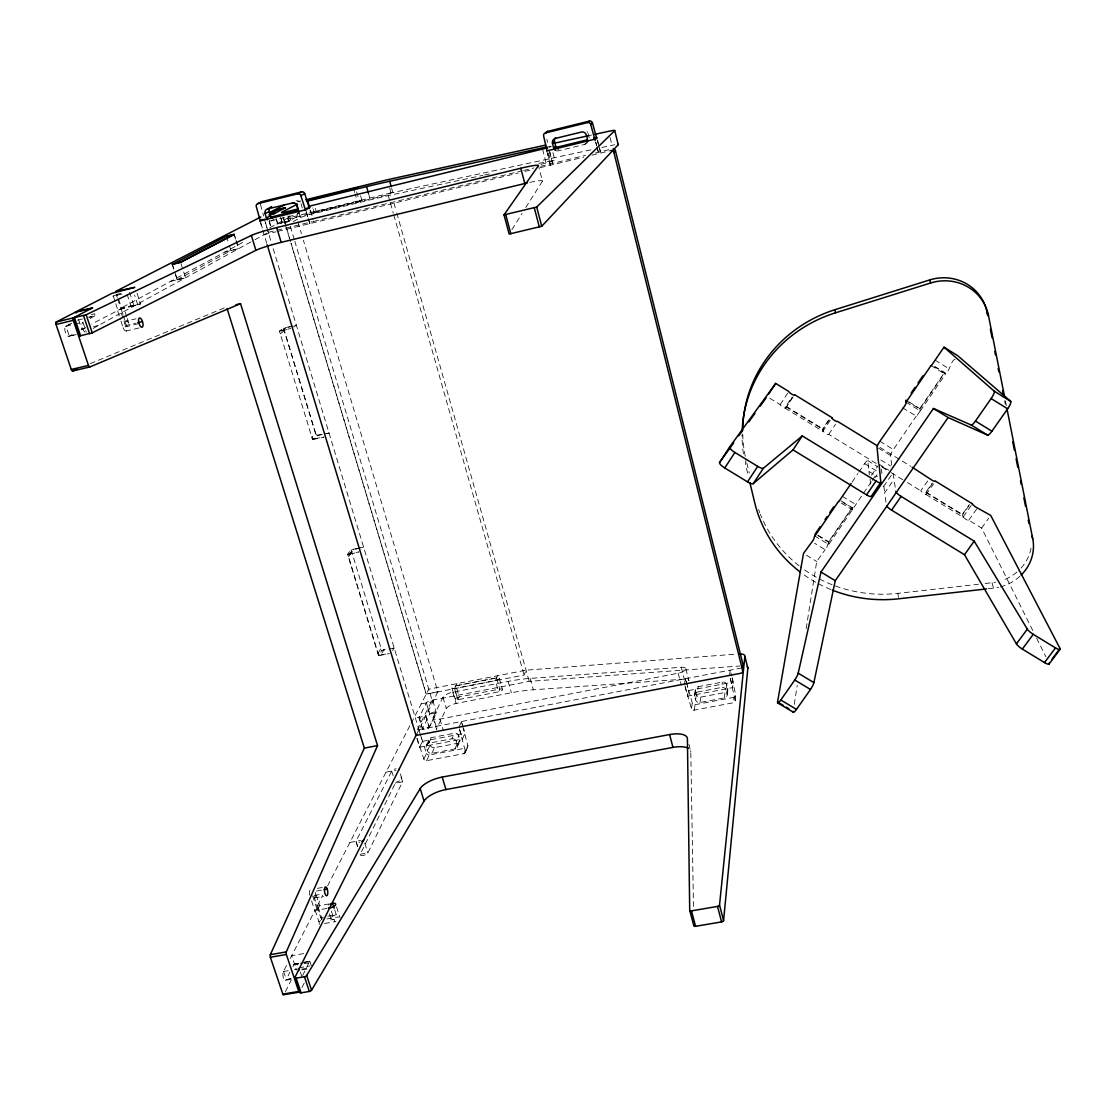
<?xml version="1.0" encoding="UTF-8"?>
<svg xmlns="http://www.w3.org/2000/svg" width="1116" height="1116" viewBox="0 0 1116 1116"><rect width="100%" height="100%" fill="white"/><g stroke="black" fill="none" stroke-linecap="round" stroke-linejoin="round"><path stroke-width="0.75" stroke-dasharray="5 3.75" d="M830.192 420.383L822.897 431.306L785.552 408.414L785.678 406.615L791.983 397.031M842.943 502.493L851.801 507.906L828.644 541.72L826.691 547.97L825.156 549.672L814.61 543.227M735.193 700.806L735.723 694.822L732.04 678.361M684.903 685.684L691.404 708.507A2.316 2.12 11.5 0 0 694.18 710.167L733.407 702.759L734.007 697.319A2.302 2.12 9.2 0 0 735.723 694.822M685.224 687.093L687.568 696.203L732.64 687.623L733.268 682.057L732.124 677.51M727.102 693.859L727.744 688.474L726.809 684.736A3.697 3.39 9.8 0 0 722.373 682.085L698.211 686.689A3.683 3.39 11.2 0 0 695.491 690.706L694.612 696.091L695.575 699.844A3.711 3.404 11.2 0 0 700.025 702.508L724.34 697.905A3.711 3.418 9.8 0 0 727.102 693.859L726.153 690.093L726.809 684.736M727.2 694.752L727.841 689.367M729.571 675.417L730.227 669.921L731.747 675.989M724.34 697.905L724.995 692.492A3.697 3.39 9.8 0 0 727.744 688.474M726.153 690.093A3.725 3.418 9.9 0 0 721.689 687.428L722.373 682.085M746.046 459.68L745.432 464.103L748.264 475.89M700.025 702.508L700.862 697.082A3.683 3.376 11.1 0 1 696.44 694.431L695.491 690.706M794.243 704.405L797.229 685.461M806.157 628.629L816.717 561.46L825.156 549.672M695.575 699.844L696.44 694.431M694.18 710.167L695.059 704.684A2.302 2.106 11.4 0 1 692.297 703.038L686.772 683.606M694.612 696.091A3.711 3.404 11.2 0 1 697.347 692.06L698.211 686.689M694.515 695.198L695.394 689.814M691.404 708.507L692.297 703.038M687.568 696.203L688.53 690.581L687.372 686.061M684.429 684.052L685.419 678.514L686.982 684.554M955.031 359.561C951.264 358.571 948.154 377.278 944.289 372.842L934.748 366.941M871.289 481.805L828.769 544.538L814.861 536.071M792.025 397.756L785.803 408.038A3.32 0.739 33.1 0 1 782.93 407.159A3.32 0.739 33.1 0 1 780.182 404.606L768.533 397.463M291.137 243.455L426.242 694.152L524.129 675.054L526.068 670.172L736.7 654.088M465.428 752.296L467.855 746.632M417.077 738.583L423.843 759.075A2.246 2.009 23.4 0 0 426.577 760.693L463.865 753.649L466.307 747.999A2.246 2.023 22.1 0 0 467.841 745.586L463.14 728.078M497.499 675.752L495.392 680.662L498.615 691.85L457.881 699.746A3.432 1.186 -17.2 0 1 455.356 698.993A3.432 1.186 -17.2 0 1 459.234 696.97L455.942 685.796L496.536 677.872A3.446 1.172 -16.6 0 1 499.215 678.584A3.446 1.172 -16.6 0 1 495.365 680.579L454.63 688.53A3.446 1.172 -17.1 0 1 452.05 687.791A3.446 1.172 -17.1 0 1 455.942 685.796L496.578 677.914M463.865 753.649A2.26 2.037 22.1 0 0 465.414 751.221L467.841 745.586M416.924 738.36L419.588 747.176L462.429 739.015L464.995 733.226L463.698 728.818M457.407 745.042L459.904 739.434L458.829 735.807A3.599 3.236 22.7 0 0 454.449 733.226L431.474 737.62A3.585 3.222 23.5 0 0 429.046 741.484L426.34 747.092L427.442 750.719A3.613 3.236 23.4 0 0 431.836 753.3L454.937 748.934A3.613 3.25 22.6 0 0 457.407 745.042L456.332 741.401L458.829 735.807M457.086 747.525L459.918 741.136M454.937 748.934L457.448 743.298A3.599 3.236 22.6 0 0 459.904 739.434M458.941 727.213L461.522 721.48L463.266 727.353M426.34 747.092A3.613 3.236 23.5 0 1 428.781 743.2L451.924 738.792L454.449 733.226M431.836 753.3L434.487 747.664L457.448 743.298M456.974 683.676L454.603 688.614L457.881 699.746L459.206 696.942L499.787 689.06A3.446 1.2 -16.7 0 1 502.451 689.841A3.446 1.2 -16.7 0 1 498.615 691.85L499.787 689.06L496.536 677.872M426.577 760.693L429.269 755.002L466.307 747.999M427.442 750.719L430.134 745.097L429.046 741.484M423.843 759.075L426.549 753.412L418.793 729.892M428.781 743.2L431.474 737.62M433.106 717.895L436.565 729.459A8.928 3.181 -17.5 0 1 436.747 728.553L446.316 708.562A8.705 3.027 -17.3 0 1 456.151 703.457L511.379 692.757A85.862 31.457 -17 0 1 533.35 689.786L684.331 679.128A7.24 2.692 -14.5 0 1 688.865 680.662L685.796 668.735M426.661 744.609L429.353 739.015M433.287 717.002L442.954 697.263A8.719 2.985 -17.2 0 1 452.817 692.199L508.129 681.416A86.03 30.955 -16.9 0 1 530.142 678.402L681.262 667.256A7.254 2.651 -14.5 0 1 685.615 669.433A7.254 2.651 -14.5 0 1 678.193 673.199L439.899 719.081A8.942 3.139 -17.5 0 1 433.287 717.002L436.747 728.553M421.095 703.889L432.966 701.587A3.487 1.186 -17.5 0 0 430.385 700.82A3.487 1.186 -17.5 0 0 426.41 702.871L419.1 717.253L422.573 728.734L429.2 727.339L436.314 712.789L433.022 701.253M301.976 987.548L304.361 982.833M395.524 783.237A3.808 1.423 -18.5 0 1 399.891 780.879A3.808 1.423 -18.5 0 1 402.611 781.911L395.385 783.167L360.217 854.34A4.171 1.674 -19.7 0 0 363.16 855.442A4.171 1.674 -19.7 0 0 367.861 852.959L402.583 781.828L400.253 774.267M419.588 747.176L422.448 741.331L271.76 244.027M429.228 727.465L436.342 712.915A3.487 1.214 -17.5 0 0 433.775 712.12A3.487 1.214 -17.5 0 0 429.8 714.17L426.41 702.871L429.688 714.073L422.573 728.734A3.557 1.256 -17.7 0 0 425.168 729.585A3.557 1.256 -17.7 0 0 429.228 727.465L425.768 715.956L413.687 718.299M302.673 975.482L309.788 961.071L304.654 961.95M416.031 735.43L437.863 691.808L303.413 240.303M285.417 991.706L291.36 979.862M417.231 729.836L432.101 700.248L294.847 241.363M320.738 920.56A4.241 1.786 -21 0 1 318.883 921.607L319.469 924.397M321.827 919.375A4.241 1.786 -21 0 0 320.78 917.84L326.081 916.557M291.025 978.788L286.352 979.583L289.909 972.106M292.936 966.596L294.401 963.708L297.819 963.122M290.844 978.774L286.115 979.583A4.799 1.827 83.9 0 1 283.45 978.132A4.799 1.827 83.9 0 1 283.408 971.548L287.328 963.917M290.23 958.546L315.117 910.154A4.241 1.758 -20.9 0 0 318.074 907.936A4.241 1.758 -20.9 0 0 317.042 906.429L322.817 895.185M327.602 885.895L410.521 724.451M411.26 723.224L428.781 689.144L526.068 670.172M392.581 650.684L394.185 647.964L389.526 648.898M360.133 548.068L353.367 549.728L350.047 554.136A2.33 2.134 32.4 0 0 348.527 556.745L378.003 653.251A2.288 2.079 27.9 0 0 380.793 654.911L383.834 649.861L387.252 649.303M357.357 548.375L351.066 549.7L347.592 554.289L378.575 655.706L381.77 650.447L387.977 649.205M378.003 653.251L381.072 648.229A2.274 2.065 27.9 0 0 383.834 649.861M511.895 229.603L522.065 213.463M525.762 207.59L542.418 181.183L538.428 165.489M780.182 404.606L787.938 392.79M785.552 408.414L794.592 394.673M876.255 463.489L828.742 434.361A3.32 0.739 33.4 0 1 825.952 433.524A3.32 0.739 33.4 0 1 823.148 430.929L822.757 428.823L828.532 420.16M822.897 431.306L822.883 429.423L829.244 419.895M828.742 434.361L835.521 424.233M852.066 482.112L857.869 473.589M858.846 472.166L864.649 463.642A5.524 0.963 -58 0 1 867.816 460.727L869.322 474.76M871.457 475.346L877.846 466M902.663 407.828L916.571 416.254L919.793 411.539L919.821 408.568L944.289 372.842M828.769 544.538L828.728 542.264L852.359 507.752L839.818 500.094M906.053 402.179L920.282 410.953L919.905 409.126L944.861 372.674L934.873 366.494M872.266 480.382L877.12 473.296M891.656 465.163L890.54 455.523A5.552 1.018 -57.8 0 1 893.386 449.539L916.236 416.198M920.282 410.953L945.35 374.376L944.861 372.674M875.167 477.509L877.023 474.802M883.565 486.548L893.023 472.793L895.883 491.612M885.965 502.214L884.653 492.881L893.93 479.42M932.251 483.8L926.322 492.309L926.35 494.193A3.32 0.725 34.2 0 1 923.769 493.481A3.32 0.725 34.2 0 1 920.812 490.803L928.749 479.406M971.255 505.492L962.968 517.168L926.099 494.569L925.694 492.449L932.223 483.089M926.099 494.569L933.59 483.828M1032.76 630.47L981.62 528.077L968.758 520.182A3.334 0.711 34.5 0 1 966.247 519.512A3.334 0.711 34.5 0 1 963.234 516.806L962.327 514.378L969.316 504.516M962.968 517.168L962.424 514.964L969.971 504.334M968.758 520.182L976.779 508.882M981.62 528.077L988.678 518.215M348.527 556.745L351.847 552.322A2.316 2.12 32.5 0 1 353.367 549.728M348.694 555.098L352.028 550.676M117.222 297.595L116.217 294.526L117.166 294.471L121.672 308.49L91.721 324.017M117.222 294.526L112.939 296.214L124.573 293.424M177.165 279.893L174.807 271.955L177.165 279.893L185.507 277.772L180.555 262.162M596.92 147.047L598.706 153.506L600.464 151.734L598.874 145.387M290.007 326.556L283.534 328.062L279.432 331.117L312.578 439.634L316.372 435.812L329.136 432.98M293.313 325.984L285.808 328.006A2.427 2.246 45.9 0 0 284.273 330.81L315.521 433.343L311.866 436.998A2.385 2.204 39.2 0 0 314.754 438.728L318.381 435.073L328.983 433.092M360.58 195.732L361.989 200.629L357.511 202.108M556.438 150.744A4.087 3.962 64.6 0 0 558.502 150.799L584.589 144.438L586.388 142.792M546.756 150.939L550.439 165.224L552.573 163.355L548.919 149.181M276.629 224.009L289.379 220.829L283.269 222.237L278.149 224.86M552.922 152.585L554.917 160.341L539.433 164.861M293.745 327.114L296.465 325.049L291.625 326.179M224.748 252.063L238.698 248.589L234.276 234.234M284.273 330.81L280.339 333.754A2.441 2.26 45.8 0 1 281.874 330.936L289.435 328.899M281.316 331.145L285.808 328.006M129.554 292.225L134.087 306.147L131.116 306.593L140.56 303.929L117.361 310.15L120.444 319.553M290.648 241.781L284.134 220.075L388.061 194.77L391.102 192.901L591.633 149.697M360.719 200.308L357.483 202.219L355.153 193.933M308.239 218.68L309.829 223.605L313.777 221.331M317.767 210.771L314.238 212.751L312.801 207.897M293.201 221.61L300.399 217.634A9.388 0.739 -15.1 0 1 311.587 214.119L370.331 199.82A92.949 7.673 -15 0 1 393.432 194.505L469.473 178.197M93.074 328.425L253.346 240.61M254.839 239.787L269.681 231.654M284.664 223.437L296.465 216.978L297.456 220.312M177.165 279.781L230.928 250.57L238.698 248.589M297.205 214.119L299.799 212.71M71.717 323.277L65.774 326.388A5.217 2.274 73.6 0 0 65.384 332.415A5.217 2.274 73.6 0 0 69.094 336.237L75.135 332.986M81.161 329.722L85.681 327.267M122.955 314.461L120.905 308.225L245.018 241.154M269.835 227.692L287.858 217.969M90.159 318.451L95.251 315.591L88.582 317.181M269.221 220.787A4.018 3.725 53 0 0 271.202 220.856L275.275 218.694M70.155 323.989L65.956 326.193L69.318 336.167L76.097 334.563M116.217 294.526L123.137 292.769M304.068 963.624C312.661 962.996 311.336 960.374 304.598 962.773M551.011 146.601L549.198 147.312M90.326 363.621L224.986 307.625M297.344 201.829L300.678 201.006M350.047 554.136L358.808 551.988M271.202 220.856L295.907 214.83M391.102 192.901L287.872 218.052L289.867 224.721M268.426 232.351L312.089 221.749M313.624 221.428L521.995 170.832M523.683 170.427L533.853 167.958M540.632 166.312L585.593 155.333M595.512 152.934L609.42 149.6M264.129 234.695L275.973 231.821M277.675 231.417L518.242 173.036M525.022 171.39L533.49 169.325M540.27 167.693L583.724 157.147M592.052 155.124L610.843 150.562M170.581 281.358L185.507 277.772M91.275 314.572L94.651 313.763A2.065 0.865 73.7 0 1 94.511 316.121L89.461 317.335M117.738 299.13L120.751 308.351L137.561 304.25L134.562 295.015M77.646 320.153L82.71 318.939M65.774 326.388L72.735 324.575M74.437 324.17L82.905 322.161L86.253 332.149M85.193 328.606L81.859 329.387L78.566 319.581M93.521 326.625L98.529 325.426M126.736 316.93L123.667 307.57L120.123 309.481L125.787 326.751A4.855 1.967 74.2 0 1 126.038 321.157L135.971 318.785M69.094 336.237L75.316 334.772M139.082 327.951L126.289 330.978A4.841 1.981 74.2 0 0 126.54 325.398L135.901 323.18M120.96 321.129L123.025 327.393L137.407 323.989M279.432 331.117L290.83 328.453M312.578 439.634L323.821 437.137M588.146 135.803L591.536 135.05M601.831 147.493L612.028 145.303A10.658 0.893 -14.3 0 1 614.79 144.759M471.161 177.835L482.977 175.31M484.679 174.947L489.743 173.859M538.749 163.355L554.917 160.341M358.934 548.04L363.649 547.049M347.592 554.289L358.682 551.96M378.575 655.706L389.526 653.516M437.863 691.808L426.131 694.096L291.025 243.386M432.101 700.248L529.207 681.36L739.671 666.015M429.688 714.073L436.314 712.789M418.918 729.669L741.47 667.982M422.448 741.331L464.995 733.226M688.53 690.581L733.268 682.057M697.347 692.06L721.689 687.428M700.862 697.082L724.995 692.492M695.059 704.684L734.007 697.319M385.969 772.16L395.985 770.277M314.754 438.728L323.905 437.026M349.81 842.454L360.621 840.487M360.077 854.27L367.834 852.875M317.349 888.364L322.301 887.485M316.498 891.028L322.65 889.926M314.168 895.492L321.896 894.111M314.293 897.975L323.556 896.329M329.15 903.932L317.097 906.066L312.926 893.344M326.876 908.438L314.768 910.586L311.615 901.003M327.783 916.25L336.265 914.757A4.492 1.897 -20.8 0 0 331.047 917.757A4.492 1.897 -20.8 0 0 334.033 919.319L327.211 920.519M326.862 918.928L337.046 917.143A4.492 1.911 -20.8 0 1 338.943 917.087M324.575 923.504L334.814 921.704A4.492 1.911 -20.8 0 0 335.916 921.439M548.5 146.587L551.206 146.252M303.691 953.608L291.708 955.673L296.521 970.041M294.038 964.35L298.697 963.554M300.246 963.289L309.578 961.685M298.377 963.833L293.703 964.643A1.883 0.711 83.7 0 1 294.75 965.228L297.86 964.684M298.921 967.851L309.788 965.996M283.408 971.548L288.291 970.641M294.457 969.651L297.665 969.037M301.655 969.162L308.476 968.004M302.045 969.916L308.267 968.855M285.278 980.336L291.597 979.262M388.954 649.01L394.074 648.173M380.793 654.911L389.372 653.488M120.751 308.351L121.756 308.379M835.326 585.942A131.855 125.09 -5.8 0 0 897.92 593.349L978.355 584.282M985.205 583.501L992.054 582.733A44.012 40.901 -9 0 0 995.458 582.231M988.316 588.732L993.491 588.146A44.389 41.208 -8.8 0 0 998.639 587.281M361.989 200.629L311.783 213.1L314.266 212.64L312.829 207.757M852.359 507.752L852.485 509.914L851.801 507.906M806.422 555.224L816.717 561.46M818.363 535.471L828.644 541.72M817.637 535.513L828.728 542.264M842.385 496.313L855.749 504.474M841.297 503.079L852.485 509.914M879.938 447.418L910.698 466.293M878.362 448.046L890.54 455.523M880.803 459.987L890.47 465.916M786.292 406.461L822.757 428.823M926.322 492.309L962.327 514.378M785.678 406.615L822.883 429.423M925.694 492.449L962.424 514.964M879.059 464.228L888.838 470.227M881.556 466.376L887.136 469.808M882.198 467.13L889.619 471.677M891.112 472.598L905.955 481.694M907.447 482.6L920.812 490.803M867.662 460.49L877.26 466.516M864.649 463.642L878.083 471.873M869.029 471.496L877.288 476.56M879.896 441.252L893.386 449.539M908.996 401.886L919.821 408.568M905.718 400.379L919.905 409.126M935.124 360.161L948.809 368.643M931.023 365.504L945.35 374.376M1036.638 638.226L1045.929 656.85M283.603 971.436L286.352 979.583M300.33 972.022L301.962 976.918M309.788 961.071L311.336 965.731M318.213 907.238L321.966 918.663M123.471 316.023L126.54 325.398M320.99 917.45L321.757 919.821M317.042 906.429L320.78 917.84M312.62 895.771L317.335 910.126L319.65 905.606L315.479 892.898M113.26 296.047L115.297 302.227M115.799 303.761L117.822 309.941M315.117 910.154L318.883 921.607M331.354 911.116L334.814 921.704M127.084 294.233L131.116 306.593M329.429 913.892L331.034 918.803M127.238 318.492L129.289 324.742A4.855 1.967 74.2 0 0 126.038 321.157M137.059 293.131L140.532 303.803M336.544 906.903L340.031 917.659M334.674 909.861L337.046 917.143M306.133 212.096L307.709 217.034M309.955 209.989L313.094 219.796M364.751 843.152L367.861 852.959M172.324 264.157L174.305 270.393M357.622 846.193L356.06 841.311A4.185 1.646 -19.6 0 0 359.966 842.148M172.185 264.283L174.236 270.546M357.594 846.625L355.948 841.338L391.758 771.072A3.808 1.409 -18.4 0 1 396.152 768.729M400.365 773.89L402.695 781.493M234.081 234.374L235.588 239.298M236.048 240.763L238.503 248.742M226.492 236.215L228.878 244.306M229.45 245.785L230.928 250.57M391.66 771.086L393.167 775.634M283.534 328.062L316.372 435.812M351.066 549.7L381.77 650.447M264.283 218.694L271.258 242.381M259.958 220.94L262.274 228.585M262.734 230.105L267.17 244.697M276.098 218.457L278.093 225.111M429.2 727.339L425.768 715.956A3.557 1.242 -17.7 0 1 421.695 718.076A3.557 1.242 -17.7 0 1 419.1 717.253M276.349 219.322L278.135 225.279M269.249 221.052L270.602 225.516M269.096 221.177L270.435 225.641M419.016 717.602L422.49 729.097M289.574 215.876L291.374 221.903M439.899 719.081L443.373 730.673M287.9 215.89L289.225 220.94M290.369 226.381L294.345 239.703M283.757 218.108L285.11 222.6M282.906 216.909L290.523 241.712M280.8 217.704L282.278 222.642M280.73 217.76L282.195 222.656M298.935 212.71L300.399 217.634M442.954 697.263L446.316 708.562M297.958 221.986L301.432 233.649M451.994 688.126L455.3 699.313M310.625 210.645L312.424 216.755M452.817 692.199L456.151 703.457M306.175 211.301L308.002 217.453M308.462 219.001L309.829 223.605M459.82 730.171L462.429 739.015M301.055 203.768L302.324 208.022M315.27 208.315L316.219 211.635L359.296 201.145L355.544 188.004M454.63 688.53L457.937 699.746M353.73 189.023L354.665 192.454M368.433 193.221L370.331 199.82M508.129 681.416L511.379 692.757M499.257 678.249L502.493 689.507M685.377 678.737L686.298 681.974M391.563 187.879L393.432 194.505M530.142 678.402L533.35 689.786M389.665 187.92L392.051 196.249M393.934 202.945L396.306 211.315M396.78 213.003L529.207 681.36M388.061 194.77L393.278 213.17M393.753 214.844L524.129 675.054M260.907 223.116L263.209 231.389M260.488 204.535L263.683 216.03M265.51 222.586L268.245 232.435M597.311 140.588L599.069 146.991M599.515 148.595L600.394 151.804M595.595 142.206L596.488 145.443M461.424 721.717L462.708 726.488M459.374 728.818L465.414 751.221M992.054 582.733L993.491 588.146M688.935 744.288L690.79 751.765L693.51 908.271M548.57 153.087L550.565 160.816M681.262 667.256L684.331 679.128M542.585 149.195L546.212 163.215M678.193 673.199L681.29 685.154M597.688 140.63L598.483 143.811M595.902 142.332L596.697 145.526M597.102 147.117L598.706 153.506M730.338 678.458L732.64 687.623M588.132 133.488L589.248 137.91M610.103 137.533L612.028 145.303M746.841 463.028L749.255 473.045M546.854 139.277L547.607 142.499M549.853 152.167L552.49 163.424M547.789 153.869L550.439 165.224M730.31 678.723L735.137 700.248A2.33 2.134 9.3 0 1 733.407 702.759M1005.377 400.756L1006.381 405.861M1004.595 400.825L1005.265 404.243M881.305 468.999L881.947 473.686M897.92 593.349L898.408 597.437M883.858 486.116L884.653 492.881M870.075 479.252L870.55 484.246M690.623 750.761A19.907 8.133 -14.9 0 1 690.79 751.765M328.439 905.076A4.506 1.883 -20.7 0 1 329.318 904.504M1019.871 576.288A44.389 41.208 -8.8 0 1 1000.341 586.876M830.806 589.527A132.971 126.052 -5.7 0 1 817.205 583.082M815.74 582.273A132.971 126.052 -5.7 0 1 801.595 573.08M743.451 453.919A133.725 127.629 -7.1 0 1 742.07 434.835M1031.044 548.221A44.012 40.901 -9 0 1 1018.211 570.946M1016.927 572.076A44.012 40.901 -9 0 1 1003.758 579.874M832.062 584.7A131.855 125.09 -5.8 0 1 800.353 566.788M798.986 565.728A131.855 125.09 -5.8 0 1 760.387 514.295M759.773 512.69A131.855 125.09 -5.8 0 1 758.601 509.482M745.293 456.346A132.609 126.638 -7.3 0 1 742.74 434.082M84.969 332.066A5.231 2.232 73.8 0 1 82.179 327.016A5.231 2.232 73.8 0 1 82.891 322.315M126.289 330.978A4.841 1.981 74.2 0 1 123.025 327.393M309.76 895.144A4.478 1.632 82.6 0 1 309.704 890.861A4.478 1.632 82.6 0 1 311.169 889.703M295.81 968.395A1.883 0.711 83.7 0 1 296.005 969.316M315.242 892.368A4.478 1.632 82.6 0 1 315.047 897.362A4.478 1.632 82.6 0 1 312.982 896.678M451.924 738.792A3.627 3.25 22.7 0 1 456.332 741.401M586.402 143.434A4.101 3.99 67.5 0 1 584.589 144.438M298.167 213.072A4.032 3.739 53.5 0 1 296.814 214.467M429.269 755.002A2.232 2.009 23.4 0 1 426.549 753.412M318.381 435.073A2.372 2.19 39.3 0 1 315.521 433.343M434.487 747.664A3.585 3.222 23.4 0 1 430.134 745.097M296.284 200.852A4.004 3.711 53.9 0 1 300.009 201.982M587.114 131.646A4.073 3.962 68.5 0 1 587.741 132.497M529.765 182.382A21.734 2.023 -14.6 0 1 542.418 181.183"/><path stroke-width="1.5" d="M416.547 734.398L294.903 977.407A1.953 0.865 -22.1 0 0 296.145 978.146L304.431 976.737A1.953 0.865 -22 0 0 306.649 975.482L420.216 788.566A19.753 7.589 -18.1 0 1 442.201 777.085L669.586 734.565A19.949 8.007 -14.9 0 1 687.414 738.792L689.702 910.251L693.803 925.666A1.953 0.976 -15.5 0 0 695.575 926.294L721.578 921.9A1.953 0.976 -15 0 0 723.573 920.56L747.846 668.233L744.874 656.25A9.863 3.613 -13.8 0 0 739.378 653.906M267.17 244.697L416.031 735.43L740.926 673.241A2.33 2.148 8.8 0 0 742.67 670.702L743.2 665.443L615.46 150.744A2.539 2.483 68.4 0 0 613.089 148.805M723.573 920.56L719.527 905.104L744.874 656.25M783.251 705.354L777.573 701.95L803.492 553.438L813.411 539.893L815.419 533.685L820.232 526.626M793.169 711.297A6.361 1.339 -59.6 0 0 796.475 709.399L810.481 689.465A6.389 1.353 -59.4 0 0 813.885 682.615L835.256 580.711L948.126 417.537L987.66 435.156A6.78 1.507 -57.1 0 0 991.901 431.208L1007.65 408.805A6.836 1.507 -56.9 0 0 1010.747 401.411L957.695 355.683L943.983 347.174L931.344 365.713M777.573 701.95A6.361 1.283 -59.5 0 0 780.809 700.011L794.759 680.021A6.389 1.297 -59.4 0 0 798.191 673.185L820.985 572.048L933.436 408.484L971.269 425.043L987.66 435.156M688.377 748.306A19.907 8.133 -14.9 0 0 672.962 747.399L445.954 789.556A19.711 7.7 -18.2 0 0 424.052 801.107L311.559 990.185A1.939 0.879 -22.2 0 1 309.341 991.454L301.069 992.849A1.939 0.879 -22.3 0 1 299.827 992.082A1.939 0.725 84 0 1 298.739 991.427L286.338 954.487A1.939 0.739 83.6 0 1 286.282 951.906L377.543 745.586L240.54 303.664L235.894 304.766M294.903 977.407L299.827 992.082L283.924 994.663A1.939 0.739 84.2 0 1 282.85 994.105L270.365 957.249A1.939 0.753 83.7 0 1 270.323 954.668L364.346 748.111L227.106 308.616M793.002 449.887L866.546 494.848A5.929 1.395 34 0 0 871.373 496.146L880.817 482.391A5.943 1.339 33.9 0 1 876.018 481.038L802.292 435.91L793.002 449.887L753.202 483.647A6.584 1.744 33.3 0 1 747.525 481.847L724.744 467.981A6.598 1.758 33.1 0 1 719.555 462.498L729.641 447.014L775.662 383.416L788.789 391.479A3.32 0.711 33 0 0 791.565 394.018A3.32 0.711 33 0 0 794.425 394.925M768.798 393.934L775.662 383.416M724.744 467.981L734.886 452.454A6.612 1.688 33 0 1 729.641 447.014M747.525 481.847L757.736 466.376A6.612 1.688 33.3 0 0 763.386 468.232L802.292 435.91M753.202 483.647L763.386 468.232M911.158 393.055L915.064 387.322M917.994 383.025L922.862 375.869M825.045 519.554L826.97 516.736M829.844 512.495L833.694 506.845M814.861 536.071L838.493 501.377M931.023 365.504L906.053 402.179L905.718 400.379M851.103 483.535L838.813 501.572M866.546 494.848L876.018 481.038M1049.026 663.057A6.682 1.66 36 0 1 1044.506 662.583L1022.312 649.08A6.668 1.66 35.8 0 1 1016.425 643.876L964.489 554.708L891.586 510.151L901.114 496.411A5.957 1.339 34.1 0 1 895.883 491.612M971.269 425.043A6.794 1.437 -57.2 0 0 975.454 421.053L991.12 398.579A6.836 1.437 -57 0 0 994.272 391.2L943.983 347.174M594.94 134.311L608.555 131.325A10.686 0.809 -14.3 0 1 614.749 130.614L618.236 144.689L541.748 226.241L509.147 234.067L504.014 214.872L538.386 165.74A21.776 1.841 -14.6 0 0 520.795 168.251L276.712 227.58A21.525 1.73 -15.2 0 0 251.365 235.448L86.169 314.754L56.191 322.036A2.106 0.935 73.4 0 0 56.037 324.463L71.271 369.438A2.093 0.921 74.2 0 0 72.693 370.958L89.88 366.941L240.54 303.664M964.489 554.708L974.198 541.148L901.114 496.411M719.555 462.498L733.714 442.857M738.764 435.84L742.81 430.232M748.878 421.82L754.946 413.394M759.996 406.391L766.064 397.966M1016.425 643.876L1027.32 629.145L974.198 541.148M1022.312 649.08L1033.249 634.334L1055.499 647.894A6.71 1.604 35.9 0 0 1059.991 648.424L1052.025 659.068M1044.506 662.583L1055.499 647.894M1048.984 664.146L1059.963 649.484M742.67 670.702L613.884 152.446L615.46 150.744M504.014 214.872L536.712 207.032L614.749 130.614M172.324 264.157L180.555 262.162L234.276 234.234L226.492 236.215L172.269 264.394L180.625 262.372L234.137 234.569L226.436 236.439M935.292 481.387L932.711 480.647L912.163 467.199M595.149 140.602L590.699 124.462L592.457 122.969A2.553 2.483 70.8 0 0 589.415 121.086L547.482 131.409L545.389 132.957A2.567 2.483 65.6 0 0 543.618 136.026L547.035 150.618M545.389 132.957L587.644 122.565L589.415 121.086M555.475 150.311A4.087 3.962 64.6 0 1 553.62 147.786L555.656 146.126L554.526 141.718A4.059 3.948 65.6 0 1 555.559 137.84M553.62 147.786L552.476 143.35L554.526 141.718M268.83 214.872L274.592 213.463L285.445 207.674L278.721 209.32L270.114 213.812M353.73 189.204L355.572 188.186L310.415 199.82L358.236 187.558L307.835 200.057L310.429 199.624M297.456 204.075L281.957 212.11A9.667 0.698 -15.1 0 0 288.221 211.356L298.321 208.887M527.338 182.912A21.734 2.023 -14.6 0 0 524.813 183.512L281.162 242.367A21.469 1.897 -15.3 0 0 255.899 250.333L92.209 332.861L79.348 336.014L73.279 317.879L92.656 307.793L75.958 311.796L111.991 293.313L134.799 287.342L115.576 291.471L260.823 216.978M262.846 219.447L259.958 220.94L305.728 209.766L309.718 207.604L306.356 208.413M267.463 219.726A4.018 3.725 53 0 1 266.403 217.941L270.518 215.793L269.235 211.552A3.99 3.697 53.4 0 1 270.058 207.827M56.191 322.036L75.037 312.368L91.917 308.323A2.065 0.865 73.6 0 1 92.14 308.281M270.1 212.221L284.008 205.093M266.403 217.941L265.106 213.658L269.235 211.552M260.447 221.47L256.289 206.586A2.525 2.33 53.7 0 1 257.852 203.642L297.832 193.807A2.525 2.344 54.5 0 1 300.846 195.649L304.724 193.654L309.439 208.357M265.106 213.658A4.018 3.725 53.3 0 1 267.603 208.943L271.718 206.879A3.99 3.697 53.4 0 0 270.825 207.241M297.832 193.807L301.739 191.84A2.511 2.33 54.6 0 1 304.724 193.654M257.852 203.642L262.037 201.605L301.739 191.84M274.55 213.365L269.905 214.802M72.693 370.958L77.506 368.95M742.726 428.921A132.609 126.638 -7.3 0 1 835.173 309.62L929.67 279.949A45.561 43.691 -21.6 0 1 987.004 312.243L988.469 315.549L1004.693 397.338M742.14 431.474A133.725 127.629 -7.1 0 1 835.312 312.885L930.632 282.99A45.965 44.054 -21.3 0 1 988.469 315.549M547.789 147.772L308.435 206.404M306.565 201.326L366.55 186.623A93.144 6.975 -15 0 1 389.693 181.252L546.98 146.893M267.603 208.943L294.01 202.638M305.672 199.778L387.364 179.76L545.598 145.108M278.275 209.613L285.333 207.883M271.021 217.048L297.944 210.478M555.531 147.563L586.96 139.891M593.586 138.272L596.893 137.463L595.107 139.137L546.756 150.939M56.037 324.463L73.321 320.334A2.12 0.907 73.5 0 1 73.475 317.907M137.547 322.789L142.499 321.603M71.271 369.438L88.471 365.42A2.093 0.907 74.3 0 0 89.88 366.941M554.108 143.253L588.146 135.803M364.346 748.111L377.543 745.586M324.198 889.661L327.267 889.103A4.478 1.604 82.5 0 1 326.639 895.771A4.478 1.604 82.5 0 1 324.463 889.131A4.478 1.604 82.5 0 1 327.267 889.103M270.323 954.668L286.282 951.906M270.365 957.249L286.338 954.487M689.702 910.251A1.953 0.963 -15.5 0 0 691.46 910.865L717.518 906.429A1.953 0.963 -14.9 0 0 719.527 905.104M282.85 994.105L298.739 991.427M986.586 588.927L898.575 598.804A132.971 126.052 -5.7 0 1 832.355 590.141M780.809 700.011L796.475 709.399M786.082 707.056L788.914 708.758M777.796 702.94L793.42 712.315M798.191 673.185L813.885 682.615M794.759 680.021L810.481 689.465M820.985 572.048L835.256 580.711M734.886 452.454L757.736 466.376M794.592 394.673L832.02 417.649M935.459 481.149L972.427 503.832M877.009 445.619L837.46 421.346A3.32 0.711 33.4 0 1 834.684 420.481A3.32 0.711 33.4 0 1 831.852 417.9M975.454 421.053L991.901 431.208M933.436 408.484L948.126 417.537M994.272 391.2L1010.747 401.411M991.12 398.579L1007.65 408.805M972.245 504.083L975.286 506.776L990.687 515.397L1059.991 648.424M1031.868 536.252L1032.746 538.777A44.389 41.208 -8.8 0 1 1021.112 575.103M74.521 317.753L80.589 335.846M296.145 978.146L301.069 992.849M73.321 320.334L88.471 365.42M86.169 314.754L92.209 332.861M306.649 975.482L311.559 990.185M83.519 315.605L89.573 333.726M304.431 976.737L309.341 991.454M332.554 903.332L334.144 908.229M300.846 195.649L305.603 210.45M929.67 279.949L930.632 282.99M251.365 235.448L255.899 250.333M420.216 788.566L424.052 801.107M276.712 227.58L281.162 242.367M442.201 777.085L445.954 789.556M296.493 204.507L297.958 209.431M307.723 201.033L309.662 207.576M366.55 186.623L368.433 193.221M389.693 181.252L391.088 186.219M592.457 122.969L596.865 138.984M505.757 214.677L510.863 233.83M691.46 910.865L695.575 926.294M520.795 168.251L524.813 183.512M669.586 734.565L672.962 747.399M536.712 207.032L541.748 226.241M534.299 207.855L539.349 227.078M717.518 906.429L721.578 921.9M749.882 482.614L754.737 502.814A132.971 126.052 -5.7 0 0 800.2 572.034M1007.064 409.279L1032.746 538.777M987.004 312.243L987.688 315.647M990.394 329.276L992.082 337.799M994.788 351.428L995.458 354.832M998.164 368.461L998.848 371.865M1002.559 390.614L1003.242 394.018M1012.714 441.713L1014.402 450.236M1016.09 458.76L1017.778 467.269M1020.484 480.898L1021.168 484.316M1023.874 497.945L1025.562 506.455M1028.268 520.084L1028.938 523.502M879.059 464.228L880.817 482.391M878.585 463.07L877.023 447.223A5.552 0.963 -57.9 0 1 879.896 441.252L904.671 405.945L906.206 403.155L906.29 400.225M835.173 309.62L835.312 312.885M747.134 666.81A9.849 3.669 -13.7 0 1 747.846 668.233M330.35 903.988A4.506 1.883 -20.7 0 1 335.302 903.583A4.506 1.883 -20.7 0 1 333.837 906.485A4.506 1.883 -20.7 0 1 328.383 907.894M363.732 839.916A4.185 1.646 -19.6 0 1 361.835 841.408M398.956 769.329A3.808 1.409 -18.4 0 1 398.858 769.733M1033.249 634.334A6.696 1.604 35.7 0 1 1027.32 629.145M891.586 510.151A5.929 1.381 34.2 0 1 886.634 505.897M298.739 970.669A4.799 1.786 83.7 0 1 299.2 968.841M75.037 312.368A2.065 0.879 73.5 0 1 76.055 312.982M587.644 122.565A2.567 2.497 70.4 0 1 590.699 124.462M552.476 143.35A4.087 3.976 65.2 0 1 555.322 138.44L581.464 132.037A4.101 3.99 68.1 0 1 586.346 135.064L587.476 139.514A4.101 3.99 67.5 0 1 587.044 142.597M292.35 202.889A4.032 3.739 53.7 0 1 297.163 205.818L298.432 210.115A4.032 3.739 53.5 0 1 298.516 212.138M610.843 150.562A2.553 2.497 67.9 0 1 613.884 152.446M260.377 203.893A2.497 2.316 53.8 0 1 262.037 201.605M545.738 133.139A2.539 2.469 65.9 0 1 547.482 131.409M743.2 665.443A2.316 2.134 8.7 0 1 742.907 667.061M272.374 218.206A3.99 3.697 53.2 0 1 270.518 215.793M558.446 149.056A4.059 3.934 65 0 1 555.656 146.126M617.776 144.41A10.658 0.893 -14.3 0 1 618.236 144.689M138.51 320.069A4.855 1.939 74.3 0 0 141.788 327.295A4.855 1.939 74.3 0 0 142.053 320.445A4.855 1.939 74.3 0 0 138.51 320.069"/></g></svg>
